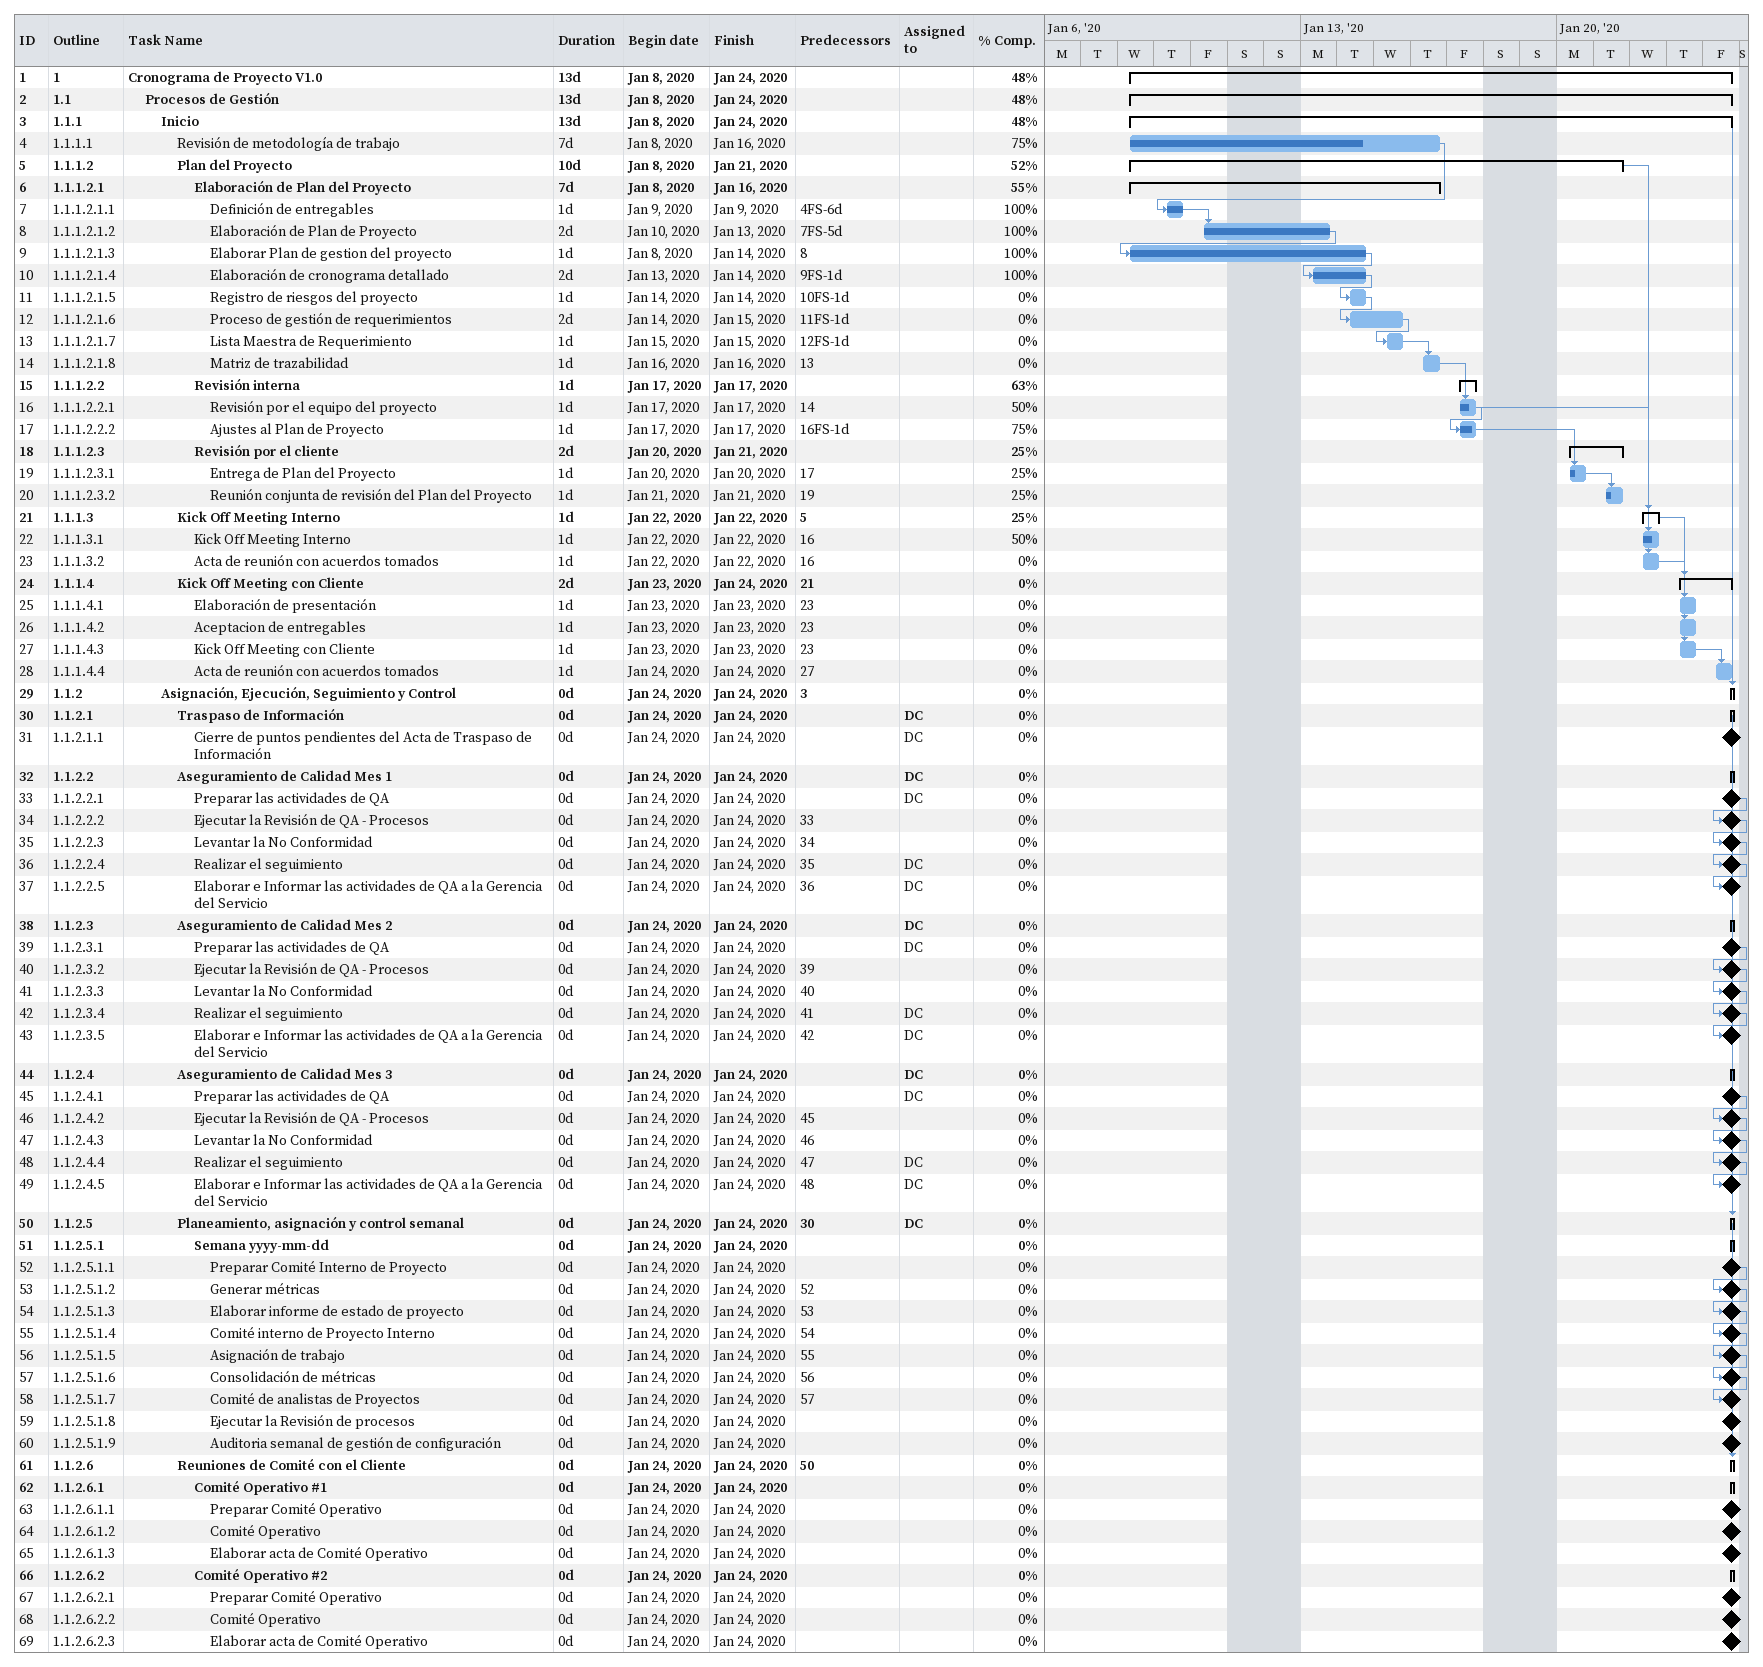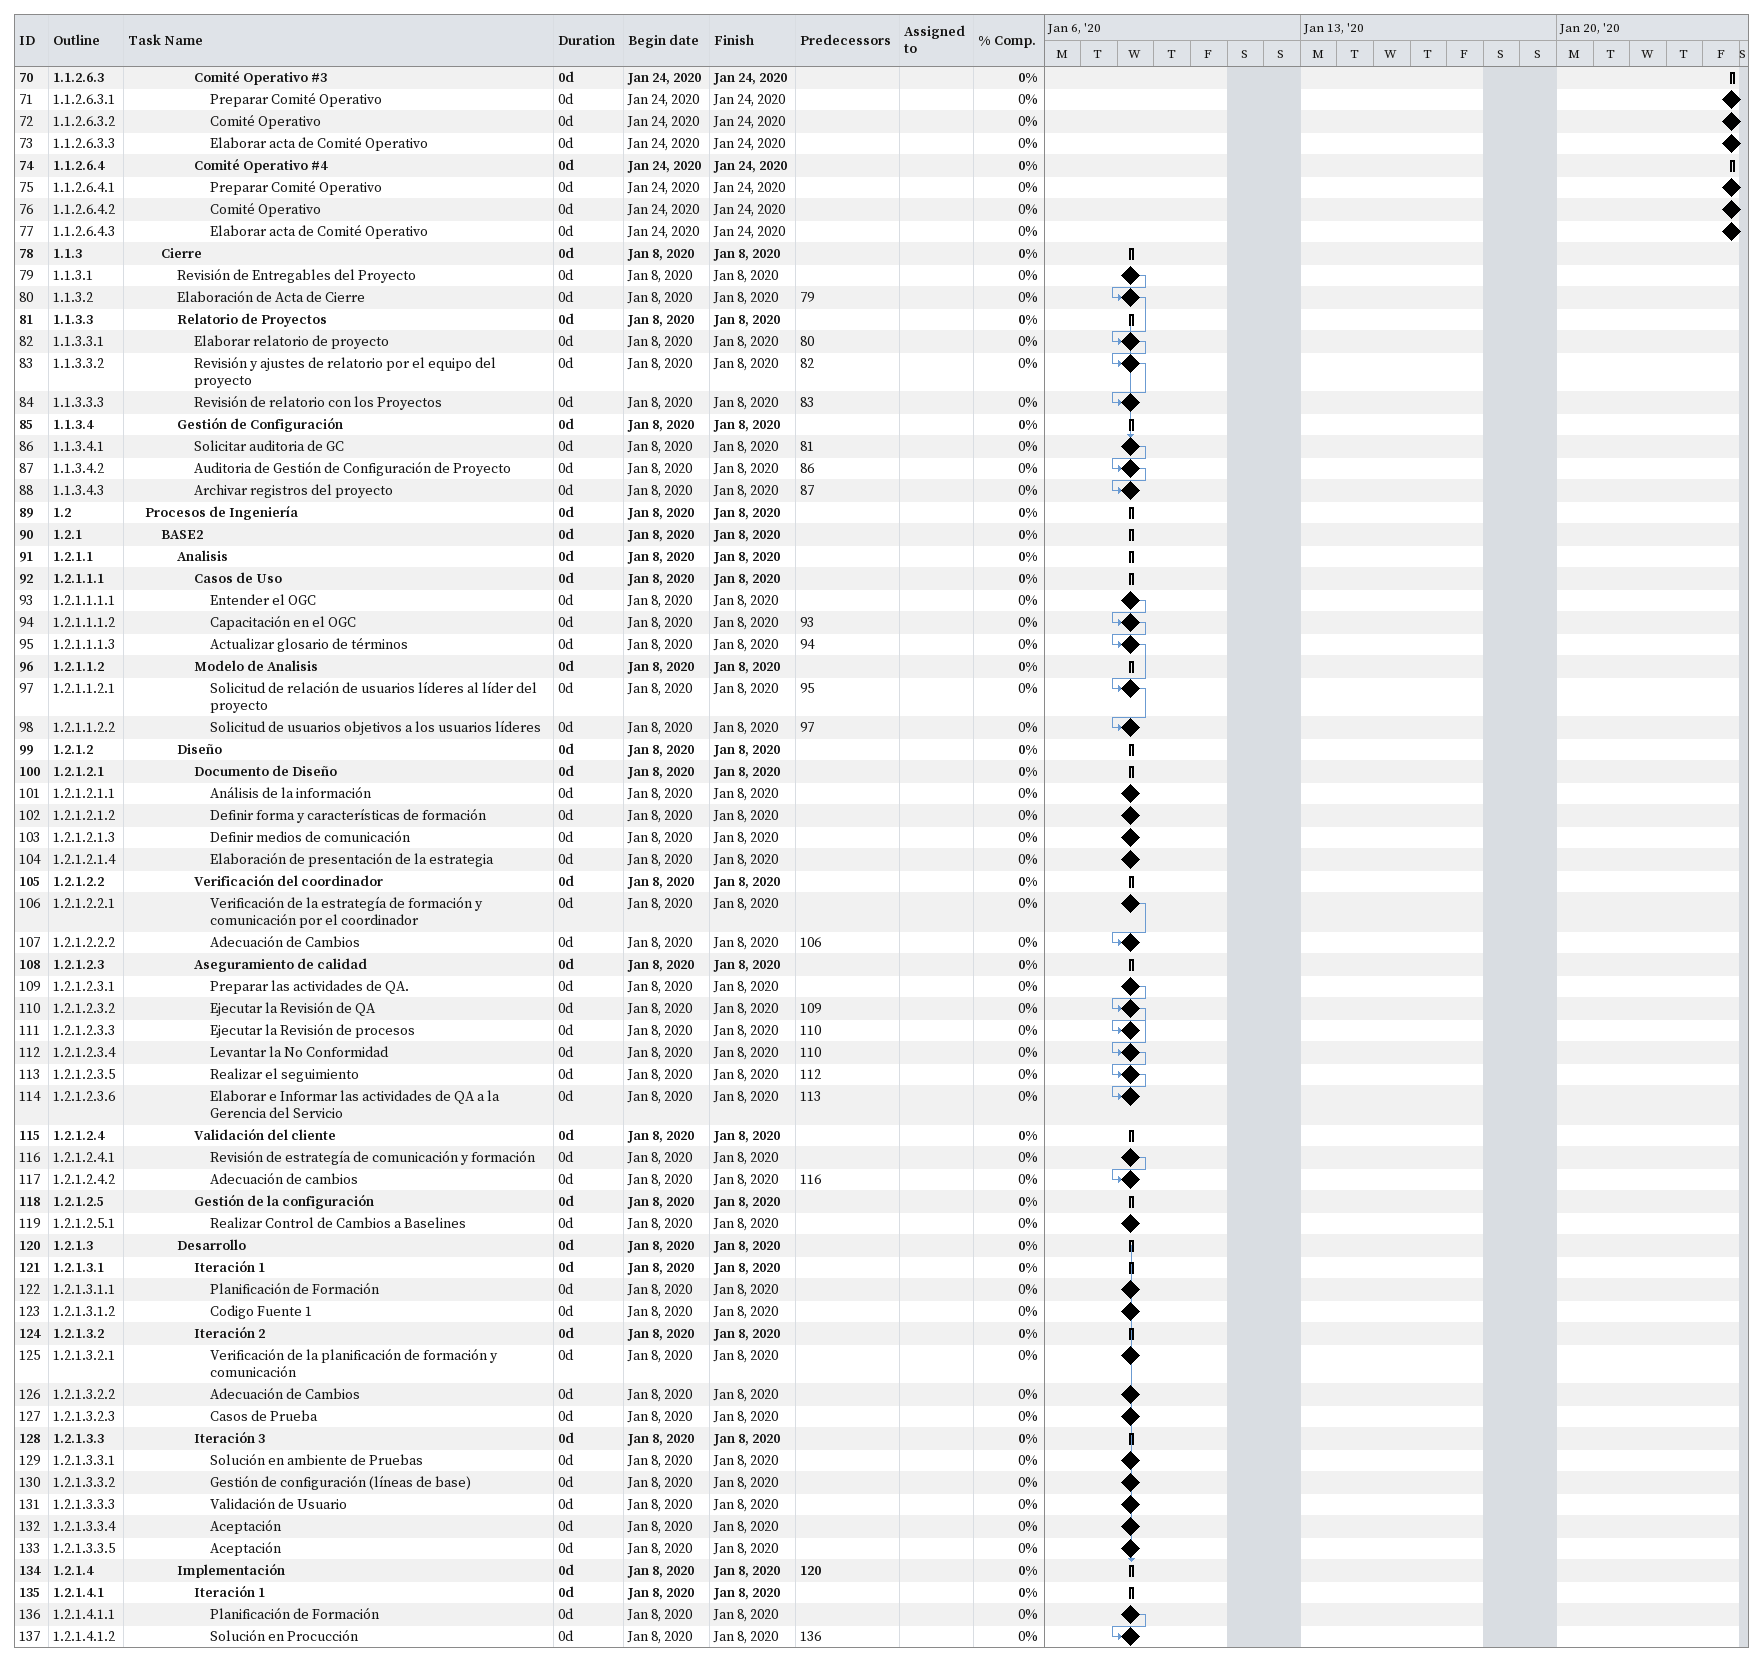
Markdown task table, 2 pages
| ID | WBS | Task | Duration | Start | Finish | Predecessors | Resources | % complete |
|---|---|---|---|---|---|---|---|---|
| 1 | 1 | **Cronograma de Proyecto V1.0** | 13d | 2020-01-08 | 2020-01-24 |  |  | 48 |
| 2 | 1.1 | **Procesos de Gestión** | 13d | 2020-01-08 | 2020-01-24 |  |  | 48 |
| 3 | 1.1.1 | **Inicio** | 13d | 2020-01-08 | 2020-01-24 |  |  | 48 |
| 4 | 1.1.1.1 | Revisión de metodología de trabajo | 7d | 2020-01-08 | 2020-01-16 |  |  | 75 |
| 5 | 1.1.1.2 | **Plan del Proyecto** | 10d | 2020-01-08 | 2020-01-21 |  |  | 52 |
| 6 | 1.1.1.2.1 | **Elaboración de Plan del Proyecto** | 7d | 2020-01-08 | 2020-01-16 |  |  | 55 |
| 7 | 1.1.1.2.1.1 | Definición de entregables | 1d | 2020-01-09 | 2020-01-09 | 4FS-6d |  | 100 |
| 8 | 1.1.1.2.1.2 | Elaboración de Plan de Proyecto | 2d | 2020-01-10 | 2020-01-13 | 7FS-5d |  | 100 |
| 9 | 1.1.1.2.1.3 | Elaborar Plan de gestion del proyecto | 1d | 2020-01-08 | 2020-01-14 | 8 |  | 100 |
| 10 | 1.1.1.2.1.4 | Elaboración de cronograma detallado | 2d | 2020-01-13 | 2020-01-14 | 9FS-1d |  | 100 |
| 11 | 1.1.1.2.1.5 | Registro de riesgos del proyecto | 1d | 2020-01-14 | 2020-01-14 | 10FS-1d |  | 0 |
| 12 | 1.1.1.2.1.6 | Proceso de gestión de requerimientos | 2d | 2020-01-14 | 2020-01-15 | 11FS-1d |  | 0 |
| 13 | 1.1.1.2.1.7 | Lista Maestra de Requerimiento | 1d | 2020-01-15 | 2020-01-15 | 12FS-1d |  | 0 |
| 14 | 1.1.1.2.1.8 | Matriz de trazabilidad | 1d | 2020-01-16 | 2020-01-16 | 13 |  | 0 |
| 15 | 1.1.1.2.2 | **Revisión interna** | 1d | 2020-01-17 | 2020-01-17 |  |  | 63 |
| 16 | 1.1.1.2.2.1 | Revisión por el equipo del proyecto | 1d | 2020-01-17 | 2020-01-17 | 14 |  | 50 |
| 17 | 1.1.1.2.2.2 | Ajustes al Plan de Proyecto | 1d | 2020-01-17 | 2020-01-17 | 16FS-1d |  | 75 |
| 18 | 1.1.1.2.3 | **Revisión por el cliente** | 2d | 2020-01-20 | 2020-01-21 |  |  | 25 |
| 19 | 1.1.1.2.3.1 | Entrega de Plan del Proyecto | 1d | 2020-01-20 | 2020-01-20 | 17 |  | 25 |
| 20 | 1.1.1.2.3.2 | Reunión conjunta de revisión del Plan del Proyecto | 1d | 2020-01-21 | 2020-01-21 | 19 |  | 25 |
| 21 | 1.1.1.3 | **Kick Off Meeting Interno** | 1d | 2020-01-22 | 2020-01-22 | 5 |  | 25 |
| 22 | 1.1.1.3.1 | Kick Off Meeting Interno | 1d | 2020-01-22 | 2020-01-22 | 16 |  | 50 |
| 23 | 1.1.1.3.2 | Acta de reunión con acuerdos tomados | 1d | 2020-01-22 | 2020-01-22 | 16 |  | 0 |
| 24 | 1.1.1.4 | **Kick Off Meeting con Cliente** | 2d | 2020-01-23 | 2020-01-24 | 21 |  | 0 |
| 25 | 1.1.1.4.1 | Elaboración de presentación | 1d | 2020-01-23 | 2020-01-23 | 23 |  | 0 |
| 26 | 1.1.1.4.2 | Aceptacion de entregables | 1d | 2020-01-23 | 2020-01-23 | 23 |  | 0 |
| 27 | 1.1.1.4.3 | Kick Off Meeting con Cliente | 1d | 2020-01-23 | 2020-01-23 | 23 |  | 0 |
| 28 | 1.1.1.4.4 | Acta de reunión con acuerdos tomados | 1d | 2020-01-24 | 2020-01-24 | 27 |  | 0 |
| 29 | 1.1.2 | **Asignación, Ejecución, Seguimiento y Control** | 0d | 2020-01-24 | 2020-01-24 | 3 |  | 0 |
| 30 | 1.1.2.1 | **Traspaso de Información** | 0d | 2020-01-24 | 2020-01-24 |  | DC | 0 |
| 31 | 1.1.2.1.1 | Cierre de puntos pendientes del Acta de Traspaso de Información | 0d | 2020-01-24 | 2020-01-24 |  | DC | 0 |
| 32 | 1.1.2.2 | **Aseguramiento de Calidad Mes 1** | 0d | 2020-01-24 | 2020-01-24 |  | DC | 0 |
| 33 | 1.1.2.2.1 | Preparar las actividades de QA | 0d | 2020-01-24 | 2020-01-24 |  | DC | 0 |
| 34 | 1.1.2.2.2 | Ejecutar la Revisión de QA - Procesos | 0d | 2020-01-24 | 2020-01-24 | 33 |  | 0 |
| 35 | 1.1.2.2.3 | Levantar la No Conformidad | 0d | 2020-01-24 | 2020-01-24 | 34 |  | 0 |
| 36 | 1.1.2.2.4 | Realizar el seguimiento | 0d | 2020-01-24 | 2020-01-24 | 35 | DC | 0 |
| 37 | 1.1.2.2.5 | Elaborar e Informar las actividades de QA a la Gerencia del Servicio | 0d | 2020-01-24 | 2020-01-24 | 36 | DC | 0 |
| 38 | 1.1.2.3 | **Aseguramiento de Calidad Mes 2** | 0d | 2020-01-24 | 2020-01-24 |  | DC | 0 |
| 39 | 1.1.2.3.1 | Preparar las actividades de QA | 0d | 2020-01-24 | 2020-01-24 |  | DC | 0 |
| 40 | 1.1.2.3.2 | Ejecutar la Revisión de QA - Procesos | 0d | 2020-01-24 | 2020-01-24 | 39 |  | 0 |
| 41 | 1.1.2.3.3 | Levantar la No Conformidad | 0d | 2020-01-24 | 2020-01-24 | 40 |  | 0 |
| 42 | 1.1.2.3.4 | Realizar el seguimiento | 0d | 2020-01-24 | 2020-01-24 | 41 | DC | 0 |
| 43 | 1.1.2.3.5 | Elaborar e Informar las actividades de QA a la Gerencia del Servicio | 0d | 2020-01-24 | 2020-01-24 | 42 | DC | 0 |
| 44 | 1.1.2.4 | **Aseguramiento de Calidad Mes 3** | 0d | 2020-01-24 | 2020-01-24 |  | DC | 0 |
| 45 | 1.1.2.4.1 | Preparar las actividades de QA | 0d | 2020-01-24 | 2020-01-24 |  | DC | 0 |
| 46 | 1.1.2.4.2 | Ejecutar la Revisión de QA - Procesos | 0d | 2020-01-24 | 2020-01-24 | 45 |  | 0 |
| 47 | 1.1.2.4.3 | Levantar la No Conformidad | 0d | 2020-01-24 | 2020-01-24 | 46 |  | 0 |
| 48 | 1.1.2.4.4 | Realizar el seguimiento | 0d | 2020-01-24 | 2020-01-24 | 47 | DC | 0 |
| 49 | 1.1.2.4.5 | Elaborar e Informar las actividades de QA a la Gerencia del Servicio | 0d | 2020-01-24 | 2020-01-24 | 48 | DC | 0 |
| 50 | 1.1.2.5 | **Planeamiento, asignación y control semanal** | 0d | 2020-01-24 | 2020-01-24 | 30 | DC | 0 |
| 51 | 1.1.2.5.1 | **Semana yyyy-mm-dd** | 0d | 2020-01-24 | 2020-01-24 |  |  | 0 |
| 52 | 1.1.2.5.1.1 | Preparar Comité Interno de Proyecto | 0d | 2020-01-24 | 2020-01-24 |  |  | 0 |
| 53 | 1.1.2.5.1.2 | Generar métricas | 0d | 2020-01-24 | 2020-01-24 | 52 |  | 0 |
| 54 | 1.1.2.5.1.3 | Elaborar informe de estado de proyecto | 0d | 2020-01-24 | 2020-01-24 | 53 |  | 0 |
| 55 | 1.1.2.5.1.4 | Comité interno de Proyecto Interno | 0d | 2020-01-24 | 2020-01-24 | 54 |  | 0 |
| 56 | 1.1.2.5.1.5 | Asignación de trabajo | 0d | 2020-01-24 | 2020-01-24 | 55 |  | 0 |
| 57 | 1.1.2.5.1.6 | Consolidación de métricas | 0d | 2020-01-24 | 2020-01-24 | 56 |  | 0 |
| 58 | 1.1.2.5.1.7 | Comité de analistas de Proyectos | 0d | 2020-01-24 | 2020-01-24 | 57 |  | 0 |
| 59 | 1.1.2.5.1.8 | Ejecutar la Revisión de procesos | 0d | 2020-01-24 | 2020-01-24 |  |  | 0 |
| 60 | 1.1.2.5.1.9 | Auditoria semanal de gestión de configuración | 0d | 2020-01-24 | 2020-01-24 |  |  | 0 |
| 61 | 1.1.2.6 | **Reuniones de Comité con el Cliente** | 0d | 2020-01-24 | 2020-01-24 | 50 |  | 0 |
| 62 | 1.1.2.6.1 | **Comité Operativo #1** | 0d | 2020-01-24 | 2020-01-24 |  |  | 0 |
| 63 | 1.1.2.6.1.1 | Preparar Comité Operativo | 0d | 2020-01-24 | 2020-01-24 |  |  | 0 |
| 64 | 1.1.2.6.1.2 | Comité Operativo | 0d | 2020-01-24 | 2020-01-24 |  |  | 0 |
| 65 | 1.1.2.6.1.3 | Elaborar acta de Comité Operativo | 0d | 2020-01-24 | 2020-01-24 |  |  | 0 |
| 66 | 1.1.2.6.2 | **Comité Operativo #2** | 0d | 2020-01-24 | 2020-01-24 |  |  | 0 |
| 67 | 1.1.2.6.2.1 | Preparar Comité Operativo | 0d | 2020-01-24 | 2020-01-24 |  |  | 0 |
| 68 | 1.1.2.6.2.2 | Comité Operativo | 0d | 2020-01-24 | 2020-01-24 |  |  | 0 |
| 69 | 1.1.2.6.2.3 | Elaborar acta de Comité Operativo | 0d | 2020-01-24 | 2020-01-24 |  |  | 0 |
| 70 | 1.1.2.6.3 | **Comité Operativo #3** | 0d | 2020-01-24 | 2020-01-24 |  |  | 0 |
| 71 | 1.1.2.6.3.1 | Preparar Comité Operativo | 0d | 2020-01-24 | 2020-01-24 |  |  | 0 |
| 72 | 1.1.2.6.3.2 | Comité Operativo | 0d | 2020-01-24 | 2020-01-24 |  |  | 0 |
| 73 | 1.1.2.6.3.3 | Elaborar acta de Comité Operativo | 0d | 2020-01-24 | 2020-01-24 |  |  | 0 |
| 74 | 1.1.2.6.4 | **Comité Operativo #4** | 0d | 2020-01-24 | 2020-01-24 |  |  | 0 |
| 75 | 1.1.2.6.4.1 | Preparar Comité Operativo | 0d | 2020-01-24 | 2020-01-24 |  |  | 0 |
| 76 | 1.1.2.6.4.2 | Comité Operativo | 0d | 2020-01-24 | 2020-01-24 |  |  | 0 |
| 77 | 1.1.2.6.4.3 | Elaborar acta de Comité Operativo | 0d | 2020-01-24 | 2020-01-24 |  |  | 0 |
| 78 | 1.1.3 | **Cierre** | 0d | 2020-01-08 | 2020-01-08 |  |  | 0 |
| 79 | 1.1.3.1 | Revisión de Entregables del Proyecto | 0d | 2020-01-08 | 2020-01-08 |  |  | 0 |
| 80 | 1.1.3.2 | Elaboración de Acta de Cierre | 0d | 2020-01-08 | 2020-01-08 | 79 |  | 0 |
| 81 | 1.1.3.3 | **Relatorio de Proyectos** | 0d | 2020-01-08 | 2020-01-08 |  |  | 0 |
| 82 | 1.1.3.3.1 | Elaborar relatorio de proyecto | 0d | 2020-01-08 | 2020-01-08 | 80 |  | 0 |
| 83 | 1.1.3.3.2 | Revisión y ajustes de relatorio por el equipo del proyecto | 0d | 2020-01-08 | 2020-01-08 | 82 |  | 0 |
| 84 | 1.1.3.3.3 | Revisión de relatorio con los Proyectos | 0d | 2020-01-08 | 2020-01-08 | 83 |  | 0 |
| 85 | 1.1.3.4 | **Gestión de Configuración** | 0d | 2020-01-08 | 2020-01-08 |  |  | 0 |
| 86 | 1.1.3.4.1 | Solicitar auditoria de GC | 0d | 2020-01-08 | 2020-01-08 | 81 |  | 0 |
| 87 | 1.1.3.4.2 | Auditoria de Gestión de Configuración de Proyecto | 0d | 2020-01-08 | 2020-01-08 | 86 |  | 0 |
| 88 | 1.1.3.4.3 | Archivar registros del proyecto | 0d | 2020-01-08 | 2020-01-08 | 87 |  | 0 |
| 89 | 1.2 | **Procesos de Ingeniería** | 0d | 2020-01-08 | 2020-01-08 |  |  | 0 |
| 90 | 1.2.1 | **BASE2** | 0d | 2020-01-08 | 2020-01-08 |  |  | 0 |
| 91 | 1.2.1.1 | **Analisis** | 0d | 2020-01-08 | 2020-01-08 |  |  | 0 |
| 92 | 1.2.1.1.1 | **Casos de Uso** | 0d | 2020-01-08 | 2020-01-08 |  |  | 0 |
| 93 | 1.2.1.1.1.1 | Entender el OGC | 0d | 2020-01-08 | 2020-01-08 |  |  | 0 |
| 94 | 1.2.1.1.1.2 | Capacitación en el OGC | 0d | 2020-01-08 | 2020-01-08 | 93 |  | 0 |
| 95 | 1.2.1.1.1.3 | Actualizar glosario de términos | 0d | 2020-01-08 | 2020-01-08 | 94 |  | 0 |
| 96 | 1.2.1.1.2 | **Modelo de Analisis** | 0d | 2020-01-08 | 2020-01-08 |  |  | 0 |
| 97 | 1.2.1.1.2.1 | Solicitud de relación de usuarios líderes al líder del proyecto | 0d | 2020-01-08 | 2020-01-08 | 95 |  | 0 |
| 98 | 1.2.1.1.2.2 | Solicitud de usuarios objetivos a los usuarios líderes | 0d | 2020-01-08 | 2020-01-08 | 97 |  | 0 |
| 99 | 1.2.1.2 | **Diseño** | 0d | 2020-01-08 | 2020-01-08 |  |  | 0 |
| 100 | 1.2.1.2.1 | **Documento de Diseño** | 0d | 2020-01-08 | 2020-01-08 |  |  | 0 |
| 101 | 1.2.1.2.1.1 | Análisis de la información | 0d | 2020-01-08 | 2020-01-08 |  |  | 0 |
| 102 | 1.2.1.2.1.2 | Definir forma y características de formación | 0d | 2020-01-08 | 2020-01-08 |  |  | 0 |
| 103 | 1.2.1.2.1.3 | Definir medios de comunicación | 0d | 2020-01-08 | 2020-01-08 |  |  | 0 |
| 104 | 1.2.1.2.1.4 | Elaboración de presentación de la estrategia | 0d | 2020-01-08 | 2020-01-08 |  |  | 0 |
| 105 | 1.2.1.2.2 | **Verificación del coordinador** | 0d | 2020-01-08 | 2020-01-08 |  |  | 0 |
| 106 | 1.2.1.2.2.1 | Verificación de la estrategía de formación y comunicación por el coordinador | 0d | 2020-01-08 | 2020-01-08 |  |  | 0 |
| 107 | 1.2.1.2.2.2 | Adecuación de Cambios | 0d | 2020-01-08 | 2020-01-08 | 106 |  | 0 |
| 108 | 1.2.1.2.3 | **Aseguramiento de calidad** | 0d | 2020-01-08 | 2020-01-08 |  |  | 0 |
| 109 | 1.2.1.2.3.1 | Preparar las actividades de QA. | 0d | 2020-01-08 | 2020-01-08 |  |  | 0 |
| 110 | 1.2.1.2.3.2 | Ejecutar la Revisión de QA | 0d | 2020-01-08 | 2020-01-08 | 109 |  | 0 |
| 111 | 1.2.1.2.3.3 | Ejecutar la Revisión de procesos | 0d | 2020-01-08 | 2020-01-08 | 110 |  | 0 |
| 112 | 1.2.1.2.3.4 | Levantar la No Conformidad | 0d | 2020-01-08 | 2020-01-08 | 110 |  | 0 |
| 113 | 1.2.1.2.3.5 | Realizar el seguimiento | 0d | 2020-01-08 | 2020-01-08 | 112 |  | 0 |
| 114 | 1.2.1.2.3.6 | Elaborar e Informar las actividades de QA a la Gerencia del Servicio | 0d | 2020-01-08 | 2020-01-08 | 113 |  | 0 |
| 115 | 1.2.1.2.4 | **Validación del cliente** | 0d | 2020-01-08 | 2020-01-08 |  |  | 0 |
| 116 | 1.2.1.2.4.1 | Revisión de estrategía de comunicación y formación | 0d | 2020-01-08 | 2020-01-08 |  |  | 0 |
| 117 | 1.2.1.2.4.2 | Adecuación de cambios | 0d | 2020-01-08 | 2020-01-08 | 116 |  | 0 |
| 118 | 1.2.1.2.5 | **Gestión de la configuración** | 0d | 2020-01-08 | 2020-01-08 |  |  | 0 |
| 119 | 1.2.1.2.5.1 | Realizar Control de Cambios a Baselines | 0d | 2020-01-08 | 2020-01-08 |  |  | 0 |
| 120 | 1.2.1.3 | **Desarrollo** | 0d | 2020-01-08 | 2020-01-08 |  |  | 0 |
| 121 | 1.2.1.3.1 | **Iteración 1** | 0d | 2020-01-08 | 2020-01-08 |  |  | 0 |
| 122 | 1.2.1.3.1.1 | Planificación de Formación | 0d | 2020-01-08 | 2020-01-08 |  |  | 0 |
| 123 | 1.2.1.3.1.2 | Codigo Fuente 1 | 0d | 2020-01-08 | 2020-01-08 |  |  | 0 |
| 124 | 1.2.1.3.2 | **Iteración 2** | 0d | 2020-01-08 | 2020-01-08 |  |  | 0 |
| 125 | 1.2.1.3.2.1 | Verificación de la planificación de formación y comunicación | 0d | 2020-01-08 | 2020-01-08 |  |  | 0 |
| 126 | 1.2.1.3.2.2 | Adecuación de Cambios | 0d | 2020-01-08 | 2020-01-08 |  |  | 0 |
| 127 | 1.2.1.3.2.3 | Casos de Prueba | 0d | 2020-01-08 | 2020-01-08 |  |  | 0 |
| 128 | 1.2.1.3.3 | **Iteración 3** | 0d | 2020-01-08 | 2020-01-08 |  |  | 0 |
| 129 | 1.2.1.3.3.1 | Solución en ambiente de Pruebas | 0d | 2020-01-08 | 2020-01-08 |  |  | 0 |
| 130 | 1.2.1.3.3.2 | Gestión de configuración (líneas de base) | 0d | 2020-01-08 | 2020-01-08 |  |  | 0 |
| 131 | 1.2.1.3.3.3 | Validación de Usuario | 0d | 2020-01-08 | 2020-01-08 |  |  | 0 |
| 132 | 1.2.1.3.3.4 | Aceptación | 0d | 2020-01-08 | 2020-01-08 |  |  | 0 |
| 133 | 1.2.1.3.3.5 | Aceptación | 0d | 2020-01-08 | 2020-01-08 |  |  | 0 |
| 134 | 1.2.1.4 | **Implementación** | 0d | 2020-01-08 | 2020-01-08 | 120 |  | 0 |
| 135 | 1.2.1.4.1 | **Iteración 1** | 0d | 2020-01-08 | 2020-01-08 |  |  | 0 |
| 136 | 1.2.1.4.1.1 | Planificación de Formación | 0d | 2020-01-08 | 2020-01-08 |  |  | 0 |
| 137 | 1.2.1.4.1.2 | Solución en Procucción | 0d | 2020-01-08 | 2020-01-08 | 136 |  | 0 |
